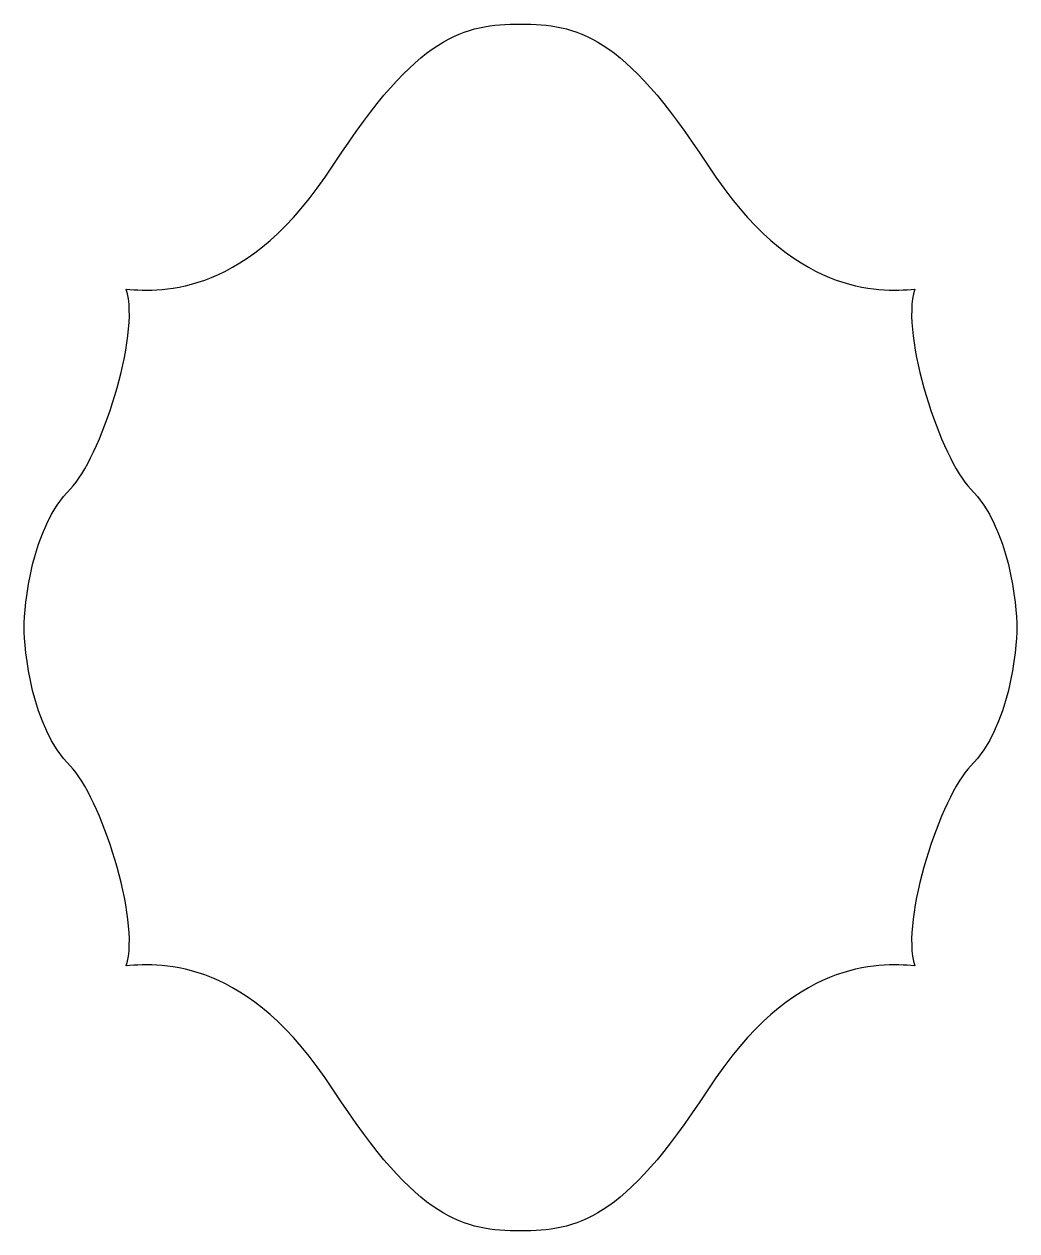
# Model space of a CAD drawing. Header units: centimetres. Extents: x -7.4 to 7.4, y -9 to 9.
import ezdxf

# ---------------------------------------------------------------- set-up
doc = ezdxf.new("R2010")
doc.units = ezdxf.units.CM
doc.header["$MEASUREMENT"] = 0
doc.layers.add('Camada 1', color=7, linetype='Continuous')

msp = doc.modelspace()

# ---------------------------------------------------------------- linework, layer by layer
at = {"layer": 'Camada 1'}
msp.add_open_spline([(0.00001, -9.04175), (0.83855, -9.04175), (1.53129, -8.89589), (2.80732, -6.92715), (2.80732, -6.92715), (4.08341, -4.95841), (5.35946, -5.03136), (5.90633, -5.06776), (5.90633, -5.06776), (5.6876, -4.37503), (6.3036, -2.51943), (6.74487, -2.07815), (6.74487, -2.07815), (7.3282, -1.49482), (7.43758, -0.32817), (7.43758, -0.00003), (7.43758, -0.00003), (7.43758, 0.32811), (7.3282, 1.49479), (6.74487, 2.07809), (6.74487, 2.07809), (6.30357, 2.51936), (5.68759, 4.37502), (5.90633, 5.06772), (5.90633, 5.06772), (5.35946, 5.03126), (4.08343, 4.95834), (2.80732, 6.92711), (2.80732, 6.92711), (1.53129, 8.89591), (0.83856, 9.04175), (0.00001, 9.04175), (0.00001, 9.04175), (-0.83854, 9.04175), (-1.53126, 8.89591), (-2.80732, 6.92715), (-2.80732, 6.92715), (-4.08338, 4.95836), (-5.35941, 5.0313), (-5.90631, 5.06776), (-5.90631, 5.06776), (-5.68758, 4.37505), (-6.30361, 2.5194), (-6.74485, 2.07813), (-6.74485, 2.07813), (-7.32818, 1.49478), (-7.43756, 0.32815), (-7.43756, -0.00001), (-7.43756, -0.00001), (-7.43756, -0.32817), (-7.32818, -1.49483), (-6.74485, -2.07813), (-6.74485, -2.07813), (-6.30358, -2.5194), (-5.68757, -4.37503), (-5.90631, -5.06774), (-5.90631, -5.06774), (-5.35942, -5.03133), (-4.08338, -4.95839), (-2.80732, -6.92713), (-2.80732, -6.92713), (-1.53126, -8.89587), (-0.83853, -9.04175), (0.00001, -9.04175)], degree=3, knots=[0, 0, 0, 0, 0.05882353, 0.05882353, 0.05882353, 0.05882353, 0.11764706, 0.11764706, 0.11764706, 0.11764706, 0.17647059, 0.17647059, 0.17647059, 0.17647059, 0.23529412, 0.23529412, 0.23529412, 0.23529412, 0.29411765, 0.29411765, 0.29411765, 0.29411765, 0.35294118, 0.35294118, 0.35294118, 0.35294118, 0.41176471, 0.41176471, 0.41176471, 0.41176471, 0.47058824, 0.47058824, 0.47058824, 0.47058824, 0.52941176, 0.52941176, 0.52941176, 0.52941176, 0.58823529, 0.58823529, 0.58823529, 0.58823529, 0.64705882, 0.64705882, 0.64705882, 0.64705882, 0.70588235, 0.70588235, 0.70588235, 0.70588235, 0.76470588, 0.76470588, 0.76470588, 0.76470588, 0.82352941, 0.82352941, 0.82352941, 0.82352941, 0.88235294, 0.88235294, 0.88235294, 0.88235294, 1, 1, 1, 1], dxfattribs=at)

doc.saveas('drawing.dxf')
